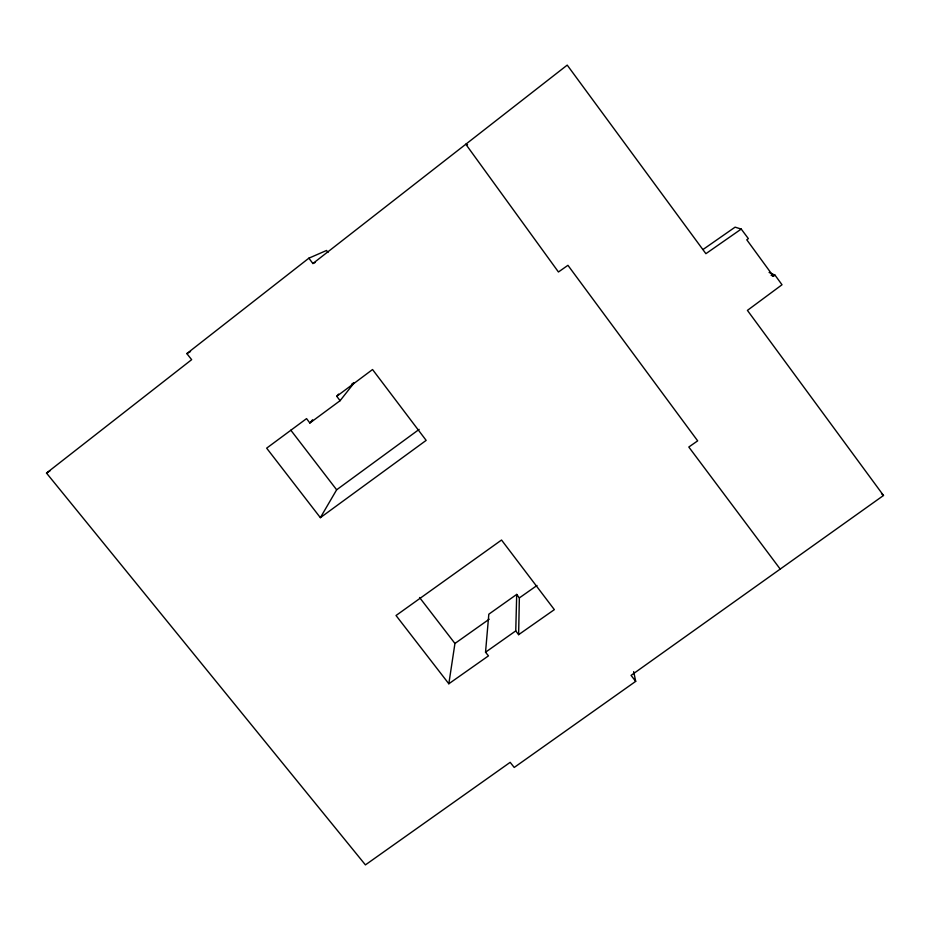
<?xml version="1.0" encoding="UTF-8"?>
<svg xmlns="http://www.w3.org/2000/svg" width="930" height="930" viewBox="0 0 930 930"><rect width="100%" height="100%" fill="white"/><g stroke="black" fill="none" stroke-linecap="round" stroke-linejoin="round"><path stroke-width="1.4" d="M518.626 634.667L519.359 597.909L516.708 594.41L488.82 614.195L485.53 652.221L488.471 655.859L448.83 683.771L396.029 615.509L501.537 540.028L554.35 609.638L518.626 634.667L515.755 630.889L516.708 594.41M448.83 683.771L454.944 643.467L489.168 619.229M354.144 382.881L340.078 400.702L309.864 423.011L306.563 418.616L266.654 448.155L320.362 517.673L336.648 489.796L419.128 429.404M340.078 400.702L336.765 396.285L338.555 394.088M309.864 423.011L312.596 419.756M633.679 671.623L635.702 681.353L514.22 767.448L510.175 762.333L365.42 864.888L46.5 473.079L191.65 359.666L186.837 353.598L308.865 258.18L326.535 250.472L328.011 252.437M308.865 258.18L312.899 263.527L567.219 65.112L705.893 253.681L741.233 229.071L748.371 238.626L746.778 239.789L773.411 276.303L775.004 275.141L782.014 284.754L747.418 310.388L883.5 495.481L631.063 675.378L635.702 681.353M336.765 396.285L372.546 369.536L426.161 440.378L320.362 517.673M351.528 384.346L353.853 382.625M485.53 652.221L515.755 630.889M519.359 597.909L536.994 585.481M703.15 249.414L735.095 227.153L741.233 229.071M46.5 473.079L50.15 470.72M186.837 353.598L190.534 351.528M312.899 263.527L315.375 262.365M467.569 144.743L465.779 144.208L558.442 271.99L567.939 265.317L697.663 440.855L688.805 447.028L780.27 569.172M769.098 272.455L775.004 275.141M771.063 275.222L773.411 276.303M881.5 493.621L883.5 495.481M290.811 430.183L336.648 489.796M419.558 597.502L454.944 643.467"/></g></svg>
